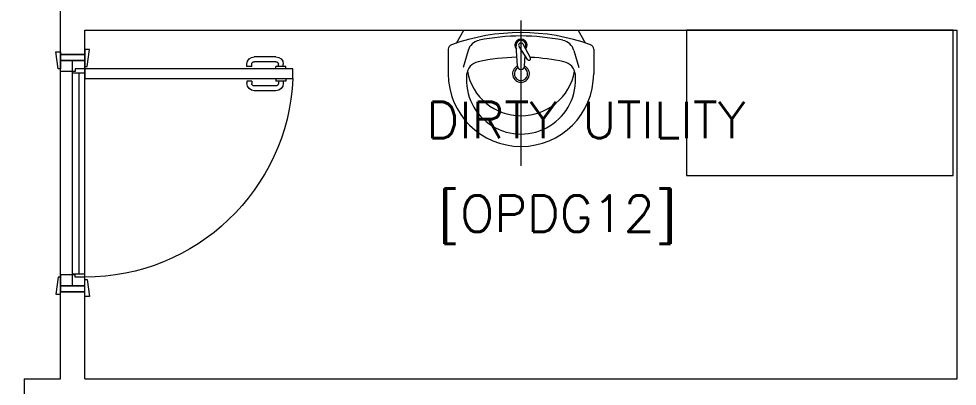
# Model space of a CAD drawing. Header units: inches. Extents: x -12418 to 57169, y -29325 to 19878.
# Drawn here: x 10226 to 14098, y -10047 to -8530 of the extents above; entities that cross this region are included whole.
import ezdxf

# ---------------------------------------------------------------- set-up
doc = ezdxf.new("R2010")
doc.units = ezdxf.units.IN
doc.header["$LTSCALE"] = 25
doc.header["$MEASUREMENT"] = 0
doc.linetypes.add('DASHDOT', pattern=[25.4, 12.7, -6.35, 0, -6.35])
doc.layers.get('0').update_dxf_attribs({"color": 8})
doc.layers.get('Defpoints').update_dxf_attribs({"color": 8})
for name, color, linetype, lineweight in [('00-Ground Floor$0$72_EGR_BASE_TEXT', 252, 'Continuous', 5), ('00-Ground Floor$0$Aluminum', 251, 'Continuous', 5), ('00-Ground Floor$0$LOADING', 253, 'Continuous', 5), ('00-Ground Floor$0$SANIT', 250, 'Continuous', 5), ('00-Ground Floor$0$Walls', 251, 'Continuous', 5), ('00-Ground Floor$0$Wooden Joinery', 251, 'Continuous', 5), ('E-LITE-CLNG-CNDT', 6, 'DASHDOT', 35), ('T-DATA-DIM', 251, 'DASHDOT', 25)]:
    doc.layers.add(name, color=color, linetype=linetype, lineweight=lineweight)
doc.styles.add('00-Ground Floor$0$SIMPLEX', font='SIMPLEX.shx', dxfattribs={"height": 150})
doc.styles.add('DC_Simplex', font='SIMPLEX.shx', dxfattribs={"width": 0.7})
doc.dimstyles.new('DevCad-MM', dxfattribs={"dimscale": 0.01, "dimtxt": 2, "dimasz": 2, "dimexe": 1, "dimexo": 1, "dimgap": 0.6, "dimtad": 1, "dimdec": 0, "dimrnd": 10, "dimzin": 1, "dimdsep": 46, "dimtxsty": 'DC_Simplex', "dimblk1": 'OBLIQUE', "dimblk2": 'OBLIQUE', "dimsah": 1, "dimcen": 3, "dimclrd": 256, "dimclre": 256, "dimclrt": 45, "dimadec": 0, "dimazin": 0, "dimtfac": 1, "dimtdec": 0, "dimtix": 1, "dimtmove": 2, "dimatfit": 2, "dimldrblk": 'OBLIQUE', "dimfxl": 1, "dimtolj": 1, "dimtzin": 0, "dimarcsym": 0})

# ---------------------------------------------------------------- blocks, each defined once
blk = doc.blocks.new('00-Ground Floor$0$A$C72370EFE')
at = {"layer": '00-Ground Floor$0$Wooden Joinery'}
for p, q in [((-0.01, -0.03), (-0.01, -0.07)), ((0, -0.03), (-0.01, -0.03)), ((0.04, -0.03), (0.05, -0.03)), ((0.05, -0.03), (0.05, -0.07)), ((-0.05, -0.07), (-0.05, -0.16)), ((-0.03, -0.07), (-0.03, -0.16)), ((-0.01, -0.04), (-0.02, -0.04)), ((-0.01, -0.06), (-0.02, -0.06)), ((0, -0.07), (-0.01, -0.07)), ((0.04, -0.07), (0.05, -0.07)), ((0.05, -0.04), (0.06, -0.04)), ((0.05, -0.06), (0.06, -0.06)), ((0.07, -0.07), (0.07, -0.16)), ((0.09, -0.07), (0.09, -0.16)), ((-0.01, -0.17), (-0.02, -0.17)), ((-0.01, -0.19), (-0.02, -0.19)), ((-0.01, -0.17), (-0.01, -0.19)), ((0.05, -0.17), (0.06, -0.17)), ((0.05, -0.17), (0.05, -0.19)), ((0.05, -0.19), (0.06, -0.19))]:
    blk.add_line(p, q, dxfattribs=at)
for centre, radius, start, end in [((-0.02, -0.07), 0.03, 90, 180), ((-0.02, -0.07), 0.01, 90, 180), ((0.06, -0.07), 0.03, 0, 90), ((0.06, -0.07), 0.01, 0, 90), ((-0.02, -0.16), 0.03, 180, 270), ((-0.02, -0.16), 0.01, 180, 270), ((0.06, -0.16), 0.01, 270, 0), ((0.06, -0.16), 0.03, 270, 0)]:
    blk.add_arc(centre, radius, start, end, dxfattribs=at)
blk = doc.blocks.new('00-Ground Floor$0$A$C5DAD61B4')
at = {"layer": '00-Ground Floor$0$Wooden Joinery'}
for points in [[(80, 959.1), (80, 969.1), (10, 979.1), (10, 959.1)], [(940, 959.1), (940, 969.1), (1010, 979.1), (1010, 959.1)], [(70, 859.1), (70, 849.1), (0, 839.1), (0, 859.1)], [(120, 859.1), (120, 0), (80, 0), (80, 859.1)], [(950, 859.1), (950, 849.1), (1020, 839.1), (1020, 859.1)]]:
    blk.add_lwpolyline(points, close=True, dxfattribs=at)
for points in [[(45, 859.1), (45, 959.1), (20, 959.1), (20, 859.1), (45, 859.1)], [(45, 859.1), (80, 859.1), (80, 899.1), (90, 899.1), (90, 959.1), (45, 959.1), (45, 859.1)], [(975, 859.1), (940, 859.1), (940, 899.1), (930, 899.1), (930, 959.1), (975, 959.1), (975, 859.1)], [(975, 859.1), (975, 959.1), (1000, 959.1), (1000, 859.1), (975, 859.1)]]:
    blk.add_lwpolyline(points, dxfattribs=at)
blk.add_arc((80, 859.1), 860, 272.666, 0, dxfattribs=at)
at = {"layer": '00-Ground Floor$0$Wooden Joinery', "xscale": 999.9999999998854, "yscale": 999.9999999998854, "zscale": 999.9999999998854, "rotation": 180}
blk.add_blockref('00-Ground Floor$0$A$C72370EFE', (120, 0), dxfattribs=at)
blk = doc.blocks.new('00-Ground Floor$0$A$C76ae8329')
at = {"layer": '00-Ground Floor$0$Aluminum'}
for p, q in [((202.1, 404.6), (1182.1, 404.6)), ((227.1, 404.6), (227.1, 304.6)), ((1157.1, 404.6), (1157.1, 304.6)), ((227.1, 354.6), (1157.1, 354.6)), ((277.1, 354.6), (277.1, 304.6)), ((1107.1, 354.6), (1107.1, 304.6)), ((1107.1, 329.6), (277.1, 329.6)), ((202.1, 304.6), (1182.1, 304.6))]:
    blk.add_line(p, q, dxfattribs=at)
at = {"layer": '00-Ground Floor$0$Walls'}
for p, q in [((202.1, 304.6), (202.1, 404.6)), ((202.1, 304.6), (202.1, 404.6)), ((202.1, 404.6), (202.1, 304.6)), ((1182.1, 304.6), (1182.1, 404.6)), ((1182.1, 304.6), (1182.1, 404.6)), ((1182.1, 404.6), (1182.1, 304.6))]:
    blk.add_line(p, q, dxfattribs=at)
blk = doc.blocks.new('00-Ground Floor$0$lav-manta 60')
at = {"layer": '00-Ground Floor$0$SANIT'}
for p, q in [((0, 0.04), (0, -0.56)), ((-0.2658, -0.0529), (-0.2358, 0)), ((-0.2358, 0), (0.2358, 0)), ((0.2658, -0.0529), (0.2358, 0)), ((-0.015, -0.1473), (-0.0199, -0.064)), ((0.0274, -0.121), (-0.0078, -0.0673)), ((0.0389, -0.1142), (0.0087, -0.0575)), ((0.0191, -0.077), (0.0199, -0.064)), ((-0.3, -0.0789), (-0.3, -0.18)), ((-0.2185, -0.0841), (-0.2383, -0.1537)), ((0.015, -0.1473), (0.0174, -0.1057)), ((0.2185, -0.0841), (0.2383, -0.1537)), ((0.3, -0.0789), (0.3, -0.18))]:
    blk.add_line(p, q, dxfattribs=at)
for centre, radius, start, end in [((0, -0.8557), 0.8457, 70.1771, 109.8229), ((0, -0.8696), 0.8457, 78.1914, 101.8086), ((0, -0.0617), 0.025, 320.7474, 220.368), ((-0.28, -0.0789), 0.02, 109.8229, 180), ((-0.1608, -0.1006), 0.06, 101.8086, 164.0794), ((0, -0.0617), 0.02, 353.2671, 186.682), ((0, -0.0617), 0.00966, 25.4127, 215.9577), ((0.1608, -0.1006), 0.06, 15.9206, 78.1914), ((0.28, -0.0789), 0.02, 0, 70.1771), ((0, -0.9572), 0.8457, 91.1572, 102.0883), ((0, -0.9572), 0.8457, 88.5486, 88.844), ((0.0332, -0.1176), 0.00666, 210.6852, 30.6852), ((0, -0.9572), 0.8457, 77.9117, 87.4274), ((-0.1645, -0.189), 0.06, 102.0883, 174.8142), ((0, -0.18), 0.035, 115.3106, 64.6894), ((0, -0.1473), 0.015, 180, 0), ((0.1645, -0.189), 0.06, 5.1858, 77.9117), ((0, -0.18), 0.3, 180, 0), ((0, -0.2039), 0.2252, 174.8142, 5.1858), ((0, -0.1282), 0.2252, 190.6097, 349.3903), ((0, -0.18), 0.0275, 117.1496, 62.8504)]:
    blk.add_arc(centre, radius, start, end, dxfattribs=at)
blk = doc.blocks.new('00-Ground Floor')
at = {"layer": '00-Ground Floor$0$LOADING', "elevation": 0}
blk.add_lwpolyline([(12981.1, -8577.4), (12981.1, -9177.4), (14081.1, -9177.4), (14081.1, -8577.4)], close=True, dxfattribs=at)
at = {"layer": '00-Ground Floor$0$Walls'}
for p, q in [((10397.9, -8677.4, 0), (10397.9, -7547.4, 0)), ((10497.9, -8677.4, 0), (10497.9, -8577.4, 0)), ((10497.9, -8577.4, 0), (14097.9, -8577.4, 0)), ((14097.9, -10017.4, 0), (14097.9, -8577.4, 0)), ((10397.9, -8677.4, 0), (10497.9, -8677.4, 0)), ((10397.9, -10017.4, 0), (10397.9, -9657.4, 0)), ((10397.9, -9657.4, 0), (10497.9, -9657.4, 0)), ((10497.9, -10017.4, 0), (10497.9, -9657.4, 0)), ((10247.9, -10017.4, 0), (10397.9, -10017.4, 0)), ((10247.9, -10017.4, 0), (10247.9, -10117.4, 0)), ((10497.9, -10017.4, 0), (14097.9, -10017.4, 0))]:
    blk.add_line(p, q, dxfattribs=at)
at = {"rotation": 90}
blk.add_blockref('00-Ground Floor$0$A$C76ae8329', (10802.6, -9859.9, 0), dxfattribs=at)
at = {"layer": '00-Ground Floor$0$SANIT', "xscale": 1000.000000000223, "yscale": 1000.000000000223, "zscale": 1000.000000000223}
blk.add_blockref('00-Ground Floor$0$lav-manta 60', (12297.9, -8577.4, 0), dxfattribs=at)
at = {"layer": '00-Ground Floor$0$Wooden Joinery', "xscale": -1, "rotation": 90}
blk.add_blockref('00-Ground Floor$0$A$C5DAD61B4', (11357, -8657.4, 0), dxfattribs=at)
at = {"layer": '00-Ground Floor$0$72_EGR_BASE_TEXT', "char_height": 150, "attachment_point": 2, "style": '00-Ground Floor$0$SIMPLEX'}
for s, insert in [('DIRTY UTILITY', (12566.6, -8873.7)), ('[OPDG12]', (12448.1, -9259.5, 0))]:
    blk.add_mtext(s, dxfattribs=dict(at, insert=insert))
blk = doc.blocks.new('_OBLIQUE')
at = {"color": 0, "linetype": 'ByBlock'}
blk.add_line((-0.5, -0.5), (0.5, 0.5), dxfattribs=at)
blk = doc.blocks.new('*D143')
at = {"layer": 'Defpoints', "color": 0, "transparency": 16777216}
for p in [(10397.9, -8112.4, 0), (9815, -10017.4), (10247.9, -10017.4, 0)]:
    blk.add_point(p, dxfattribs=at)
at = {"layer": 'T-DATA-DIM', "lineweight": -2, "transparency": 16777216}
for p, q in [((10297.9, -8112.4), (9715, -8112.4)), ((9815, -8112.4), (9815, -10017.4)), ((10147.9, -10017.4), (9715, -10017.4))]:
    blk.add_line(p, q, dxfattribs=at)
at = {"layer": 'T-DATA-DIM', "lineweight": -2, "transparency": 16777216, "xscale": 200, "yscale": 200, "zscale": 200}
for p, rotation in [((9815, -8112.4), 90), ((9815, -10017.4), 270)]:
    blk.add_blockref('_OBLIQUE', p, dxfattribs=dict(at, rotation=rotation))
at = {"layer": 'T-DATA-DIM', "color": 45, "transparency": 16777216, "insert": (9655, -9064.9), "char_height": 200, "attachment_point": 5, "rotation": 90, "style": 'DC_Simplex'}
blk.add_mtext('\\A1;1910', dxfattribs=at)

msp = doc.modelspace()

# ---------------------------------------------------------------- block references
at = {"layer": 'E-LITE-CLNG-CNDT'}
msp.add_blockref('00-Ground Floor', (0, 0), dxfattribs=at)

# ---------------------------------------------------------------- dimensions: what is measured, and where the dimension line sits
at = {"layer": 'T-DATA-DIM'}
dim = msp.add_linear_dim(base=(9815, -10017.4), p1=(10397.9, -8112.4, 0), p2=(10247.9, -10017.4, 0), angle=90, dimstyle='DevCad-MM', dxfattribs=at)
dim.commit()
dim.dimension.update_dxf_attribs({"geometry": '*D143', "text_midpoint": (9655, -9064.9)})

doc.saveas('drawing.dxf')
